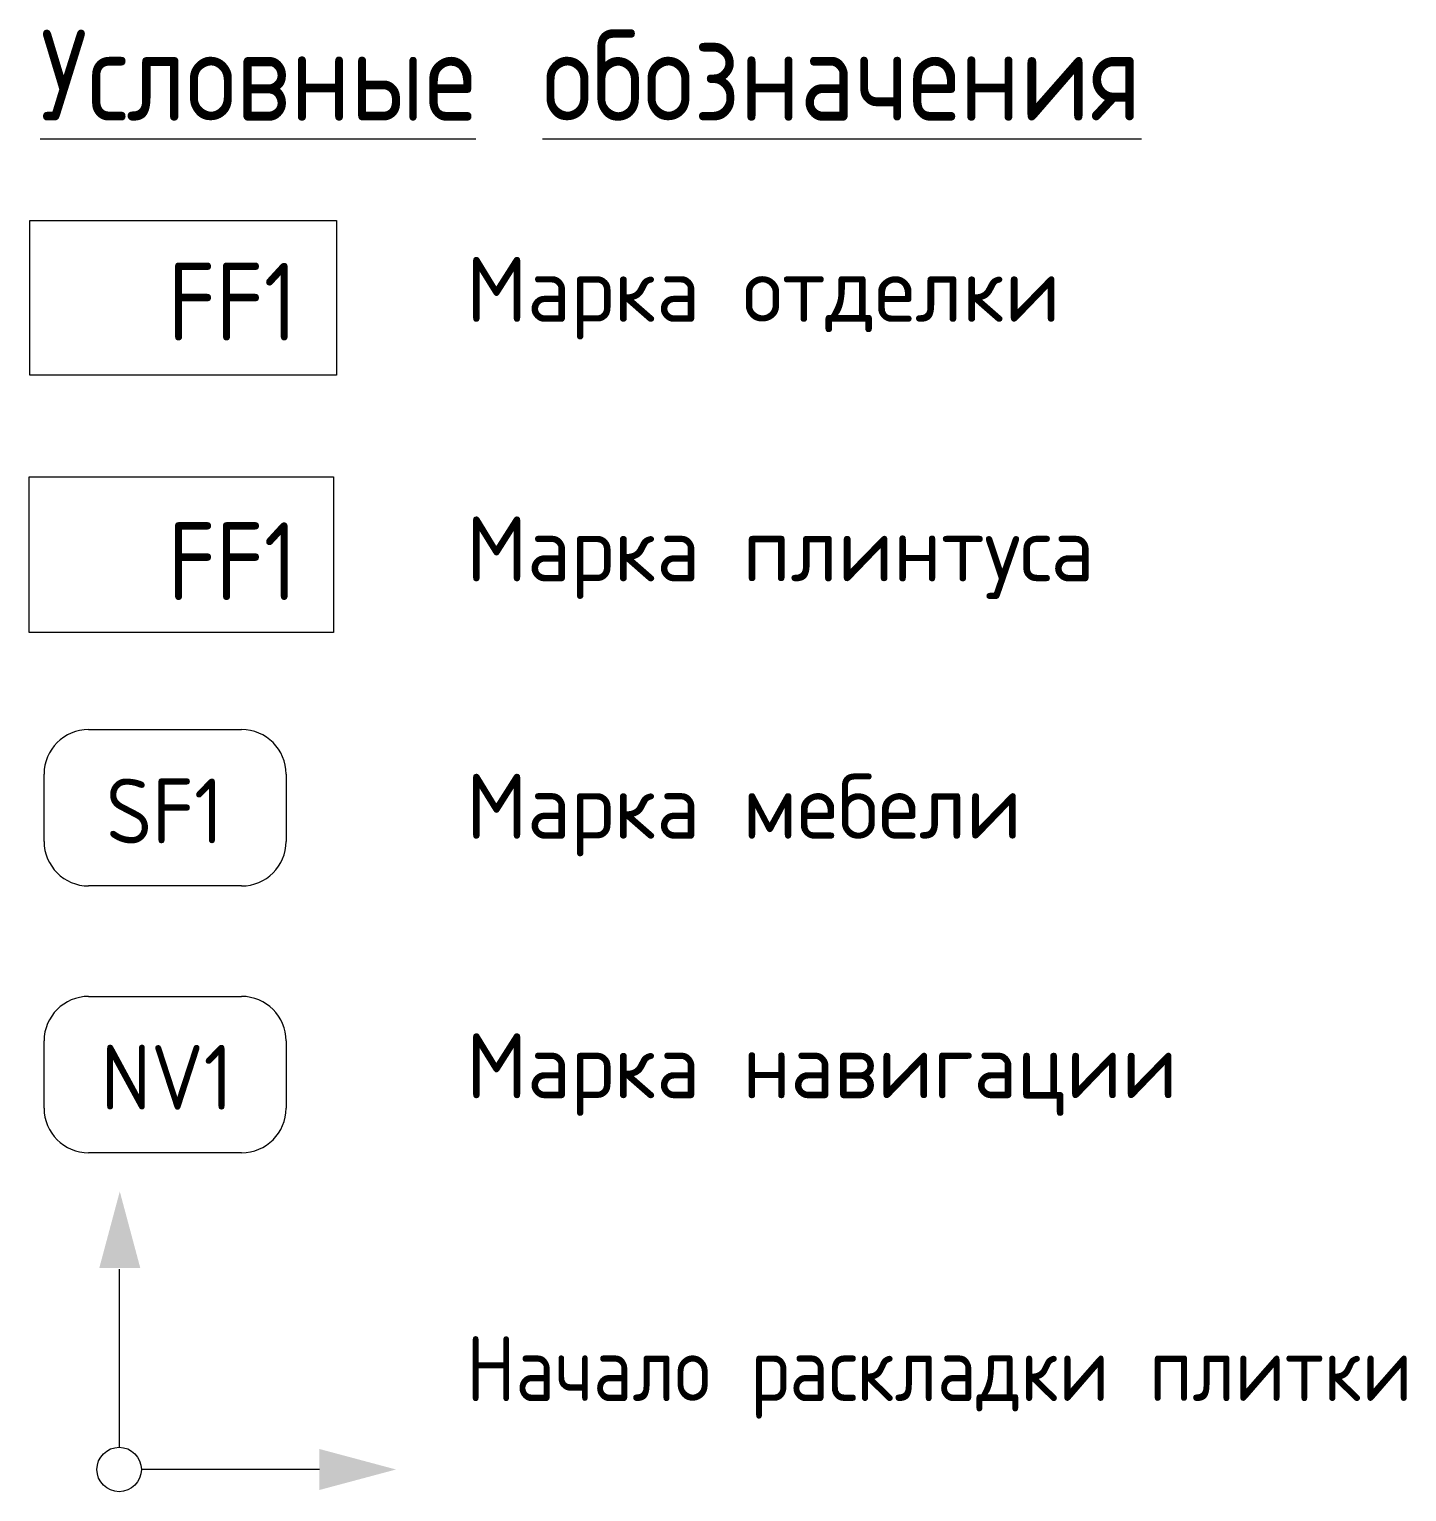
# Model space of a CAD drawing. Header units: millimetres. Extents: x 108302 to 166327, y -1987 to 21700.
# Drawn here: x 162612 to 166327, y -1987 to 1957 of the extents above; entities that cross this region are included whole.
import ezdxf

# ---------------------------------------------------------------- set-up
doc = ezdxf.new("R2010")
doc.units = ezdxf.units.MM
doc.layers.add('A-DETL', color=7, linetype='Continuous', lineweight=9)
doc.layers.add('G-ANNO-TEXT', color=7, linetype='Continuous', lineweight=9)
for name, color, linetype, lineweight, true_color in [('A-DETL-GENF-1', 1, 'Continuous', 9, 0xff0000), ('G-ANNO-TEXT-1', 7, 'Continuous', 9, 0x3c3c3c), ('G-ANNO-TEXT-2', 7, 'Continuous', 9, 0x008000), ('G-ANNO-TEXT-3', 1, 'Continuous', 9, 0xff0000)]:
    doc.layers.add(name, color=color, linetype=linetype, lineweight=lineweight, true_color=true_color)
doc.styles.add('GOST Common_4', font='GOST_Common.ttf', dxfattribs={"height": 175})
doc.styles.add('GOST Common_5', font='GOST_Common.ttf', dxfattribs={"width": 0.9, "height": 210})
doc.styles.add('GOST Common_6', font='GOST_Common.ttf', dxfattribs={"width": 0.9, "height": 245})
doc.styles.add('GOST Common_7', font='GOST_Common.ttf', dxfattribs={"width": 0.9, "height": 175})
doc.styles.add('ISOCPEUR_2', font='isocpeur.ttf', dxfattribs={"width": 0.9, "height": 175})

msp = doc.modelspace()

# ---------------------------------------------------------------- hatches: boundary and pattern name
at = {"layer": 'A-DETL-GENF-1'}
for points in [[(162801.3, -1383.9), (162911.9, -1383.9), (162856.6, -1177.4)], [(163394.9, -1982.5), (163601.4, -1927.2), (163394.9, -1871.9)]]:
    msp.add_hatch(color=256, dxfattribs=at).paths.add_polyline_path(points)

# ---------------------------------------------------------------- linework, layer by layer
at = {"layer": 'A-DETL'}
for p, q in [((162612.5, 750.1), (163432.5, 750.1)), ((162612.5, 330.1), (162612.5, 750.1)), ((163432.5, 750.1), (163432.5, 330.1)), ((163432.5, 330.1), (162612.5, 330.1)), ((162772.5, 68.3), (163185, 68.3)), ((162652.5, -233.3), (162652.5, -51.7)), ((163305, -51.7), (163305, -233.3)), ((163185, -353.3), (162772.5, -353.3)), ((162772.5, -651.3), (163185, -651.3)), ((162652.5, -953), (162652.5, -771.3)), ((163305, -771.3), (163305, -953)), ((163185, -1073), (162772.5, -1073)), ((162854.9, -1387.2), (162854.9, -1867.2)), ((163394.9, -1927.2), (162914.9, -1927.2))]:
    msp.add_line(p, q, dxfattribs=at)
msp.add_circle((162854.9, -1927.2), 60, dxfattribs=at)
for centre, start, end in [((162772.5, -51.7), 90, 180), ((163185, -51.7), 0, 90), ((162772.5, -233.3), 180, 270), ((163185, -233.3), 270, 0), ((162772.5, -771.3), 90, 180), ((163185, -771.3), 0, 90), ((162772.5, -953), 180, 270), ((163185, -953), 270, 0)]:
    msp.add_arc(centre, 120, start, end, dxfattribs=at)
at = {"layer": 'G-ANNO-TEXT-1', "flags": 128}
msp.add_lwpolyline([(162614, 1441.6), (163441.1, 1441.6), (163441.1, 1024.4), (162614, 1024.4)], close=True, dxfattribs=at)

# ---------------------------------------------------------------- texts
at = {"layer": 'G-ANNO-TEXT', "attachment_point": 1}
for s, insert, char_height, width, style in [('\\LУсловные', (162642, 1955.6), 245, 1550.544, 'GOST Common_6'), ('\\L\\fGOST Common|b0|i0|c204|p34|;\\W.9;\\L ', (163921.3, 1955.6), 245, 90.911, 'GOST Common_6'), ('\\Lобозначения', (163996.4, 1955.6), 245, 2111.164, 'GOST Common_6'), ('Начало', (163790.7, -1567.6), 175, 863.658, 'GOST Common_7'), ('\\fGOST Common|b0|i0|c204|p34|;\\W.9; ', (164503.3, -1567.6), 175, 65.658, 'GOST Common_7'), ('\\fGOST Common|b0|i0|c204|p34|;\\W.9; ', (165578.4, -1567.6), 175, 65.658, 'GOST Common_7'), ('раскладки', (164557.5, -1567.6), 175, 1237.405, 'GOST Common_7'), ('плитки', (165632.6, -1567.6), 175, 853.557, 'GOST Common_7')]:
    msp.add_mtext(s, dxfattribs=dict(at, insert=insert, char_height=char_height, width=width, style=style))
at = {"layer": 'G-ANNO-TEXT-1', "attachment_point": 1}
for s, insert, char_height, width, style in [('Марка', (163790.7, 1343.2), 175, 830.548, 'GOST Common_4'), ('\\fGOST Common|b0|i0|c204|p34|; ', (164476, 1343.2), 175, 72.954, 'GOST Common_4'), ('   FF1   ', (162642, 1327.3), 210, 929.316, 'GOST Common_5'), ('отделки', (164536.2, 1343.2), 175, 1099.915, 'GOST Common_4'), ('Марка', (163790.7, 643.2), 175, 830.548, 'GOST Common_4'), ('\\fGOST Common|b0|i0|c204|p34|; ', (164476, 643.2), 175, 72.954, 'GOST Common_4'), ('плинтуса', (164536.2, 643.2), 175, 1245.822, 'GOST Common_4'), ('Марка', (163790.7, -50.9), 175, 830.548, 'GOST Common_4'), ('\\fGOST Common|b0|i0|c204|p34|; ', (164476, -50.9), 175, 72.954, 'GOST Common_4'), ('мебели', (164536.2, -50.9), 175, 925.949, 'GOST Common_4'), ('Марка', (163790.7, -750.9), 175, 830.548, 'GOST Common_4'), ('\\fGOST Common|b0|i0|c204|p34|; ', (164476, -750.9), 175, 72.954, 'GOST Common_4'), ('навигации', (164536.2, -750.9), 175, 1414.177, 'GOST Common_4')]:
    msp.add_mtext(s, dxfattribs=dict(at, insert=insert, char_height=char_height, width=width, style=style))
at = {"layer": 'G-ANNO-TEXT-2', "char_height": 175, "attachment_point": 1, "style": 'ISOCPEUR_2'}
for s, insert, width in [('SF1', (162819.4, -63.7), 383.848), ('NV1', (162805.5, -782), 419.202)]:
    msp.add_mtext(s, dxfattribs=dict(at, insert=insert, width=width))
at = {"layer": 'G-ANNO-TEXT-3', "insert": (162642, 627.3), "char_height": 210, "width": 929.316, "attachment_point": 1, "style": 'GOST Common_5'}
msp.add_mtext('   FF1   ', dxfattribs=at)

doc.saveas('drawing.dxf')
